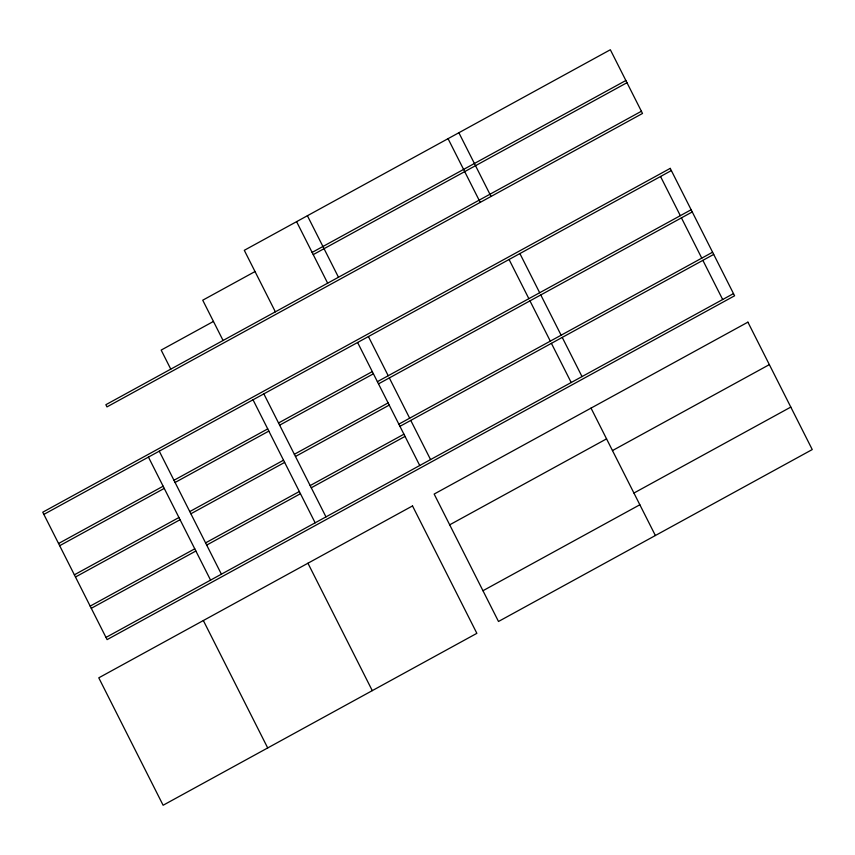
<?xml version="1.0" encoding="UTF-8"?>
<svg xmlns="http://www.w3.org/2000/svg" width="855" height="855" viewBox="0 0 855 855"><rect width="100%" height="100%" fill="white"/><g stroke="black" fill="none" stroke-linecap="round" stroke-linejoin="round"><path stroke-width="1.28" d="M255.025 271.548L202.731 300.201L223.07 340.482M312.118 252.417L625.871 80.498M313.229 254.619L626.982 82.7M213.451 321.437L161.168 350.09L170.776 369.136M641.4 111.257L105.87 404.704L106.971 406.895L642.511 113.459L610.342 49.75L244.295 250.312L275.363 311.829M43.861 514.4L671.357 170.573M58.557 543.513L163.145 486.206M173.96 480.275L267.722 428.9M278.548 422.969L372.31 371.594M59.668 545.704L164.256 488.397M175.072 482.477L268.833 431.102M279.649 425.17L373.421 373.795M377.397 381.661L691.139 209.742M378.498 383.863L692.251 211.944M74.364 574.817L178.952 517.51M189.767 511.579L283.529 460.204M294.355 454.272L388.117 402.897M75.475 577.007L180.063 519.712M190.879 513.78L284.64 462.405M295.467 456.474L389.228 405.099M398.836 424.133L712.589 252.214M399.948 426.335L713.701 254.416M90.181 606.12L194.758 548.814M205.574 542.882L299.346 491.507M310.162 485.576L403.923 434.201M91.282 608.311L195.87 551.015M206.686 545.084L300.447 493.709M311.273 487.778L405.035 436.403M105.988 637.424L733.483 293.596M449.687 524.82L606.558 438.861M612.479 450.574L769.35 364.625M633.929 493.046L790.8 407.087M482.968 590.72L639.839 504.771M660.541 176.504L680.323 215.674M681.435 217.875L701.773 258.146M702.874 260.348L722.667 299.517M458.879 132.739L491.048 196.447M519.893 253.561L539.676 292.741M540.788 294.943L561.126 335.213M562.237 337.404L582.02 376.585M591.029 408.113L655.379 535.519M448.052 138.67L480.232 202.379M509.067 259.493L528.86 298.673M529.961 300.864L550.31 341.145M551.411 343.336L571.193 382.516M307.405 215.738L338.473 277.244M368.43 336.56L388.213 375.74M389.324 377.931L409.663 418.202M410.763 420.404L430.557 459.584M296.589 221.669L327.657 283.176M357.604 342.492L419.73 465.505M263.842 393.866L325.969 516.88M253.027 399.798L315.153 522.811M307.939 563.231L372.278 690.637M159.265 451.173L221.392 574.186M148.439 457.094L210.565 580.117M203.351 620.538L267.701 747.943M670.245 168.371L42.75 512.209L107.099 639.626L734.595 295.787L670.245 168.371M412.516 505.925L98.774 677.833L163.113 805.25L476.866 633.331L412.516 505.925M747.901 322.153L434.158 494.062L498.497 621.478L812.25 449.559L747.901 322.153"/></g></svg>
